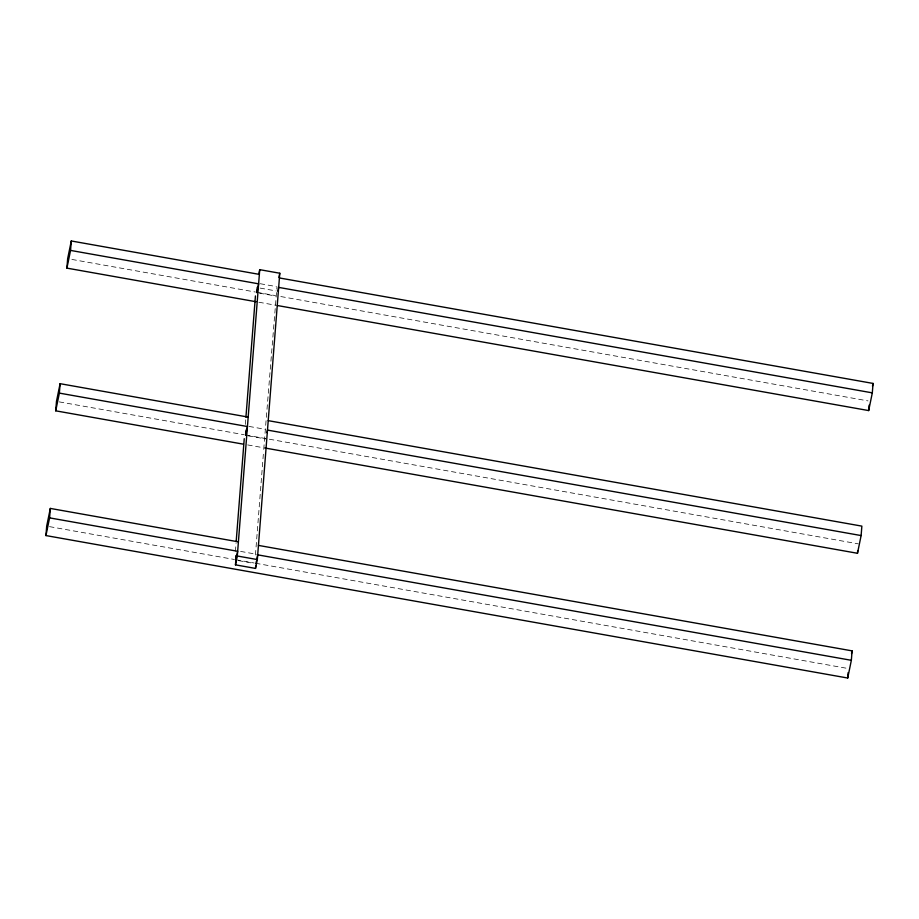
<?xml version="1.0" encoding="UTF-8"?>
<svg xmlns="http://www.w3.org/2000/svg" width="919" height="919" viewBox="0 0 919 919"><rect width="100%" height="100%" fill="white"/><g stroke="black" fill="none" stroke-linecap="round" stroke-linejoin="round"><path stroke-width="0.69" stroke-dasharray="4.59 3.45" d="M235.402 551.423L236.08 542.865M245.362 424.394L245.81 418.685M255.448 554.984L263.615 450.792M263.73 449.368L276.987 286.854M260.226 283.718L276.263 286.567M260.111 288.095L276.148 290.944M71.889 259.434L255.39 292.035M256.803 292.288L275.149 295.55M280.8 296.55L868.007 400.891M259.48 293.161L275.516 296.01M258.882 302.236L275.826 305.246M249.038 426.427L265.074 429.276M59.287 401.89L244.201 434.744M245.614 434.997L858.231 543.841M248.291 435.87L265.671 438.949M247.693 444.934L263.225 447.702M240.594 551.411L256.631 554.26M49.511 526.633L234.425 559.487M235.838 559.74L254.184 563.002M255.597 563.255L848.444 668.584M238.515 560.613L253.219 563.221"/><path stroke-width="1.38" d="M258.446 545.404L852.085 650.87L851.35 660.313L847.709 678.027L45.95 535.57L46.685 526.139L50.327 508.425L238.4 541.842M243.466 444.187L55.726 410.827L56.473 401.385L60.103 383.683L248.176 417.088M256.068 301.731L66.915 268.13L67.65 258.687L71.291 240.973L259.365 274.39M45.95 535.57L49.58 517.868L50.327 508.425M55.726 410.827L59.367 393.114L60.103 383.683M66.915 268.13L70.556 250.416L71.291 240.973M236.183 541.44L244.247 438.673M245.924 417.26L255.436 295.941M258.894 273.759L259.732 269.669L279.778 273.23L257.331 559.568L255.516 568.413L235.471 564.852L236.217 555.421L235.701 557.948M246.051 430L245.626 435.388L247.441 426.531L59.367 393.114M257.228 287.291L256.815 292.69L258.63 283.833L70.556 250.416M235.471 564.852L237.297 555.995L259.732 269.669M255.516 568.413L255.735 565.725M847.709 678.027L848.134 672.639M264.638 447.944L857.484 553.284L857.703 550.584M277.239 305.499L868.673 410.575L869.098 405.187M857.484 553.284L861.126 535.57L861.861 526.127L268.222 420.649M868.673 410.575L872.315 392.861L873.05 383.43L279.41 277.952M278.939 277.32L279.778 273.23M277.894 291.185L278.675 287.394L872.315 392.861M235.85 560.13L237.665 551.285L49.58 517.868M266.969 432.631L267.486 430.092L861.126 535.57M255.884 563.703L256.412 561.164M256.929 558.637L257.711 554.846L851.35 660.313M872.487 386.152L873.05 383.43M851.522 653.604L852.085 650.87M237.297 555.995L257.331 559.568"/></g></svg>
